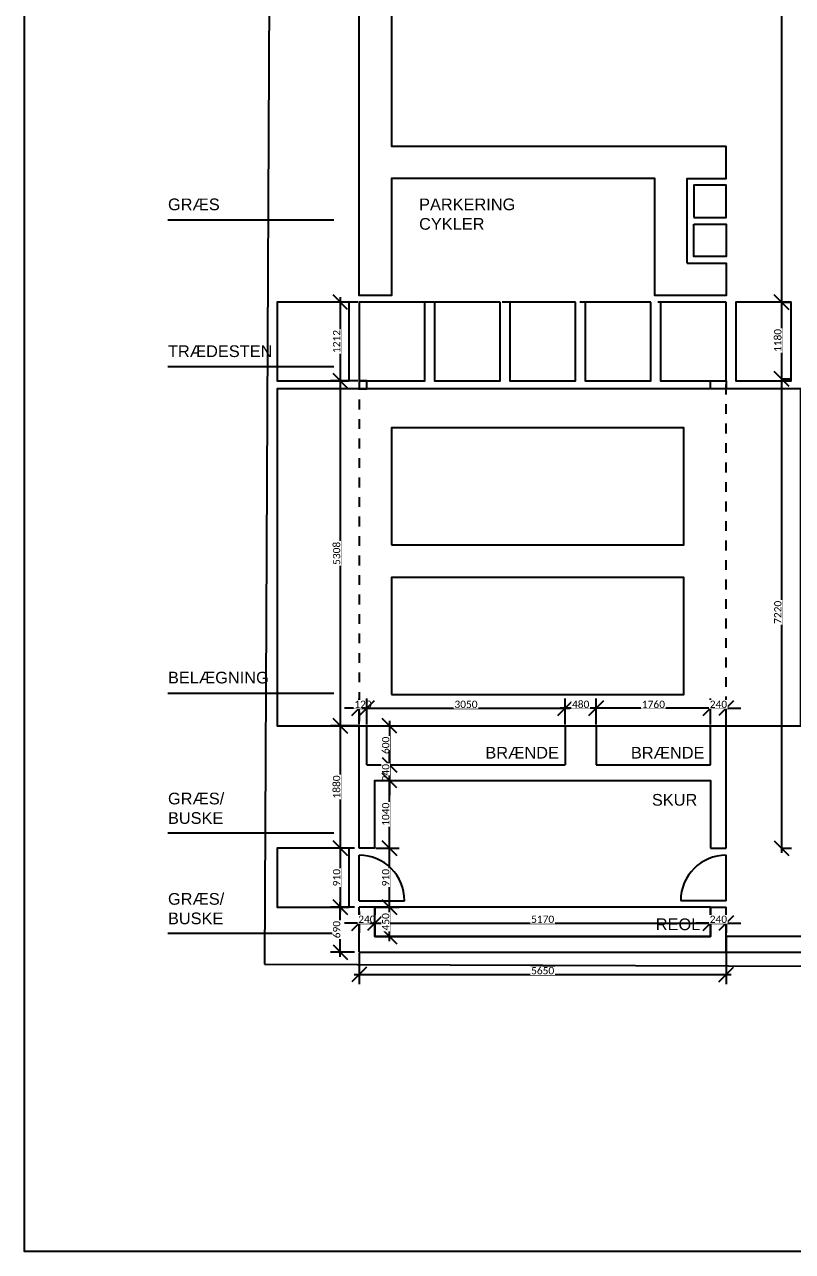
# Model space of a CAD drawing. Header units: millimetres. Extents: x -125028 to 402293, y -1165516 to -1085363.
# Drawn here: x 131830 to 143649, y -1145363 to -1126485 of the extents above; entities that cross this region are included whole.
import ezdxf

# ---------------------------------------------------------------- set-up
doc = ezdxf.new("R2010")
doc.units = ezdxf.units.MM
doc.header["$LTSCALE"] = 100
doc.linetypes.add('Dash 1_5', pattern=[3, 1.5, -1.5])
doc.layers.add('A99--M-', color=9, linetype='Continuous', lineweight=9)
for name, color, linetype in [('Belægning', 22, 'Continuous'), ('Døre', 1, 'Continuous'), ('Inventar', 8, 'Continuous'), ('Tekst rum', 161, 'Continuous'), ('Vægge meget let', 8, 'Continuous'), ('Vægge tung', 4, 'Continuous')]:
    doc.layers.add(name, color=color, linetype=linetype)
doc.layers.add('Haver', color=7, linetype='Continuous', true_color=0x007f00)
doc.styles.add('Calibri_1', font='calibri.ttf', dxfattribs={"height": 112.5})
doc.dimstyles.new('Diagonal_-_1_5_mm_Calibri', dxfattribs={"dimscale": 304.8, "dimtxt": 132.451698, "dimasz": 0.738189, "dimexe": 0.492126, "dimexo": 0.0625, "dimgap": 0, "dimtad": 1, "dimdec": 0, "dimzin": 0, "dimdsep": 46, "dimtxsty": 'Calibri_1', "dimblk1": 'OBLIQUE', "dimblk2": 'OBLIQUE', "dimsah": 1, "dimcen": 0.09, "dimdle": 0.246063, "dimazin": 0, "dimtfac": 1, "dimtdec": 4, "dimtix": 1, "dimtmove": 2, "dimatfit": 3, "dimfxl": 0.492126, "dimfxlon": 1, "dimtvp": 1, "dimtfill": 1, "dimtolj": 1, "dimtzin": 0, "dimarcsym": 2})

# ---------------------------------------------------------------- blocks, each defined once
blk = doc.blocks.new('_Oblique')
at = {"color": 0, "linetype": 'ByBlock', "lineweight": -2}
blk.add_line((-0.5, -0.5), (0.5, 0.5), dxfattribs=at)
blk = doc.blocks.new('*D2766')
at = {"layer": 'A99--M-', "color": 0, "lineweight": -2, "transparency": 16777216}
for p, q in [((143482, -1118890), (143482, -1130831)), ((143482, -1118965), (143632, -1118965)), ((143482, -1130756), (143632, -1130756))]:
    blk.add_line(p, q, dxfattribs=at)
at = {"layer": 'Defpoints', "color": 0, "transparency": 16777216}
for p in [(143482, -1118965), (143482, -1130756), (143482, -1130756)]:
    blk.add_point(p, dxfattribs=at)
at = {"layer": 'A99--M-', "color": 0, "lineweight": -2, "transparency": 16777216, "xscale": 224.9999999999999, "yscale": 224.9999999999999, "zscale": 224.9999999999999}
for p, rotation in [((143482, -1118965), 90), ((143482, -1130756), 270)]:
    blk.add_blockref('_Oblique', p, dxfattribs=dict(at, rotation=rotation))
at = {"layer": 'A99--M-', "color": 0, "transparency": 16777216, "insert": (143424, -1124860), "char_height": 112.5, "attachment_point": 5, "rotation": 90, "style": 'Calibri_1', "bg_fill": 3, "box_fill_scale": 1.1, "bg_fill_color": 256, "bg_fill_true_color": 13158600, "bg_fill_transparency": 0}
blk.add_mtext('\\A1;11791', dxfattribs=at)
blk = doc.blocks.new('*D2763')
at = {"layer": 'A99--M-', "color": 0, "lineweight": -2, "transparency": 16777216}
for p, q in [((143482, -1130681), (143482, -1132011)), ((143482, -1130756), (143632, -1130756)), ((143482, -1131936), (143632, -1131936))]:
    blk.add_line(p, q, dxfattribs=at)
at = {"layer": 'Defpoints', "color": 0, "transparency": 16777216}
for p in [(143482, -1130756), (143482, -1131936), (143482, -1131936)]:
    blk.add_point(p, dxfattribs=at)
at = {"layer": 'A99--M-', "color": 0, "lineweight": -2, "transparency": 16777216, "xscale": 224.9999999999999, "yscale": 224.9999999999999, "zscale": 224.9999999999999}
for p, rotation in [((143482, -1130756), 90), ((143482, -1131936), 270)]:
    blk.add_blockref('_Oblique', p, dxfattribs=dict(at, rotation=rotation))
at = {"layer": 'A99--M-', "color": 0, "transparency": 16777216, "insert": (143424, -1131346), "char_height": 112.5, "attachment_point": 5, "rotation": 90, "style": 'Calibri_1', "bg_fill": 3, "box_fill_scale": 1.1, "bg_fill_color": 256, "bg_fill_true_color": 13158600, "bg_fill_transparency": 0}
blk.add_mtext('\\A1;1180', dxfattribs=at)
blk = doc.blocks.new('*D2764')
at = {"layer": 'A99--M-', "color": 0, "lineweight": -2, "transparency": 16777216}
for p, q in [((143482, -1131861), (143482, -1139231)), ((143482, -1131936), (143632, -1131936)), ((143482, -1139156), (143632, -1139156))]:
    blk.add_line(p, q, dxfattribs=at)
at = {"layer": 'Defpoints', "color": 0, "transparency": 16777216}
for p in [(143482, -1131936), (143482, -1139156), (143482, -1139156)]:
    blk.add_point(p, dxfattribs=at)
at = {"layer": 'A99--M-', "color": 0, "lineweight": -2, "transparency": 16777216, "xscale": 224.9999999999999, "yscale": 224.9999999999999, "zscale": 224.9999999999999}
for p, rotation in [((143482, -1131936), 90), ((143482, -1139156), 270)]:
    blk.add_blockref('_Oblique', p, dxfattribs=dict(at, rotation=rotation))
at = {"layer": 'A99--M-', "color": 0, "transparency": 16777216, "insert": (143424, -1135529), "char_height": 112.5, "attachment_point": 5, "rotation": 90, "style": 'Calibri_1', "bg_fill": 3, "box_fill_scale": 1.1, "bg_fill_color": 256, "bg_fill_true_color": 13158600, "bg_fill_transparency": 0}
blk.add_mtext('\\A1;7220', dxfattribs=at)
blk = doc.blocks.new('*D2822')
at = {"layer": 'A99--M-', "color": 0, "lineweight": -2, "transparency": 16777216}
for p, q in [((136979, -1140775), (136979, -1141251)), ((142629, -1140775), (142629, -1141251)), ((136904, -1141101), (142704, -1141101))]:
    blk.add_line(p, q, dxfattribs=at)
at = {"layer": 'Defpoints', "color": 0, "transparency": 16777216}
for p in [(136979, -1140756), (142629, -1140756), (142629, -1141101)]:
    blk.add_point(p, dxfattribs=at)
at = {"layer": 'A99--M-', "color": 0, "lineweight": -2, "transparency": 16777216, "xscale": 224.9999999999999, "yscale": 224.9999999999999, "zscale": 224.9999999999999, "rotation": 180}
blk.add_blockref('_Oblique', (136979, -1141101), dxfattribs=at)
at = {"layer": 'A99--M-', "color": 0, "lineweight": -2, "transparency": 16777216, "xscale": 224.9999999999999, "yscale": 224.9999999999999, "zscale": 224.9999999999999}
blk.add_blockref('_Oblique', (142629, -1141101), dxfattribs=at)
at = {"layer": 'A99--M-', "color": 0, "transparency": 16777216, "insert": (139804, -1141043), "char_height": 112.5, "attachment_point": 5, "style": 'Calibri_1', "bg_fill": 3, "box_fill_scale": 1.1, "bg_fill_color": 256, "bg_fill_true_color": 13158600, "bg_fill_transparency": 0}
blk.add_mtext('\\A1;5650', dxfattribs=at)
blk = doc.blocks.new('*D2809')
at = {"layer": 'A99--M-', "color": 0, "lineweight": -2, "transparency": 16777216}
for p, q in [((136690, -1140831), (136690, -1139991)), ((136907, -1140066), (136540, -1140066)), ((136907, -1140756), (136540, -1140756))]:
    blk.add_line(p, q, dxfattribs=at)
at = {"layer": 'Defpoints', "color": 0, "transparency": 16777216}
for p in [(136690, -1140066), (136926, -1140066), (136926, -1140756)]:
    blk.add_point(p, dxfattribs=at)
at = {"layer": 'A99--M-', "color": 0, "lineweight": -2, "transparency": 16777216, "xscale": 224.9999999999999, "yscale": 224.9999999999999, "zscale": 224.9999999999999}
for p, rotation in [((136690, -1140066), 90), ((136690, -1140756), 270)]:
    blk.add_blockref('_Oblique', p, dxfattribs=dict(at, rotation=rotation))
at = {"layer": 'A99--M-', "color": 0, "transparency": 16777216, "insert": (136633, -1140411), "char_height": 112.5, "attachment_point": 5, "rotation": 90, "style": 'Calibri_1', "bg_fill": 3, "box_fill_scale": 1.1, "bg_fill_color": 256, "bg_fill_true_color": 13158600, "bg_fill_transparency": 0}
blk.add_mtext('\\A1;690', dxfattribs=at)
blk = doc.blocks.new('*D2810')
at = {"layer": 'A99--M-', "color": 0, "lineweight": -2, "transparency": 16777216}
for p, q in [((136690, -1139081), (136690, -1140141)), ((136907, -1139156), (136540, -1139156)), ((136907, -1140066), (136540, -1140066))]:
    blk.add_line(p, q, dxfattribs=at)
at = {"layer": 'Defpoints', "color": 0, "transparency": 16777216}
for p in [(136926, -1139156), (136690, -1140066), (136926, -1140066)]:
    blk.add_point(p, dxfattribs=at)
at = {"layer": 'A99--M-', "color": 0, "lineweight": -2, "transparency": 16777216, "xscale": 224.9999999999999, "yscale": 224.9999999999999, "zscale": 224.9999999999999}
for p, rotation in [((136690, -1139156), 90), ((136690, -1140066), 270)]:
    blk.add_blockref('_Oblique', p, dxfattribs=dict(at, rotation=rotation))
at = {"layer": 'A99--M-', "color": 0, "transparency": 16777216, "insert": (136633, -1139611), "char_height": 112.5, "attachment_point": 5, "rotation": 90, "style": 'Calibri_1', "bg_fill": 3, "box_fill_scale": 1.1, "bg_fill_color": 256, "bg_fill_true_color": 13158600, "bg_fill_transparency": 0}
blk.add_mtext('\\A1;910', dxfattribs=at)
blk = doc.blocks.new('*D2811')
at = {"layer": 'A99--M-', "color": 0, "lineweight": -2, "transparency": 16777216}
for p, q in [((136690, -1137201), (136690, -1139231)), ((136907, -1137276), (136540, -1137276)), ((136907, -1139156), (136540, -1139156))]:
    blk.add_line(p, q, dxfattribs=at)
at = {"layer": 'Defpoints', "color": 0, "transparency": 16777216}
for p in [(136926, -1137276), (136690, -1139156), (136926, -1139156)]:
    blk.add_point(p, dxfattribs=at)
at = {"layer": 'A99--M-', "color": 0, "lineweight": -2, "transparency": 16777216, "xscale": 224.9999999999999, "yscale": 224.9999999999999, "zscale": 224.9999999999999}
for p, rotation in [((136690, -1137276), 90), ((136690, -1139156), 270)]:
    blk.add_blockref('_Oblique', p, dxfattribs=dict(at, rotation=rotation))
at = {"layer": 'A99--M-', "color": 0, "transparency": 16777216, "insert": (136633, -1138216), "char_height": 112.5, "attachment_point": 5, "rotation": 90, "style": 'Calibri_1', "bg_fill": 3, "box_fill_scale": 1.1, "bg_fill_color": 256, "bg_fill_true_color": 13158600, "bg_fill_transparency": 0}
blk.add_mtext('\\A1;1880', dxfattribs=at)
blk = doc.blocks.new('*D2812')
at = {"layer": 'A99--M-', "color": 0, "lineweight": -2, "transparency": 16777216}
for p, q in [((136979, -1140133), (136979, -1140460)), ((137219, -1140133), (137219, -1140460)), ((136979, -1140310), (136754, -1140310)), ((136979, -1140310), (137219, -1140310)), ((137219, -1140310), (137444, -1140310))]:
    blk.add_line(p, q, dxfattribs=at)
at = {"layer": 'A99--M-', "color": 0, "lineweight": -2, "transparency": 16777216, "xscale": 224.9999999999999, "yscale": 224.9999999999999, "zscale": 224.9999999999999}
blk.add_blockref('_Oblique', (136979, -1140310), dxfattribs=at)
at = {"layer": 'A99--M-', "color": 0, "lineweight": -2, "transparency": 16777216, "xscale": 224.9999999999999, "yscale": 224.9999999999999, "zscale": 224.9999999999999, "rotation": 180}
blk.add_blockref('_Oblique', (137219, -1140310), dxfattribs=at)
at = {"layer": 'A99--M-', "color": 0, "transparency": 16777216, "insert": (137099, -1140252), "char_height": 112.5, "attachment_point": 5, "style": 'Calibri_1', "bg_fill": 3, "box_fill_scale": 1.1, "bg_fill_color": 256, "bg_fill_true_color": 13158600, "bg_fill_transparency": 0}
blk.add_mtext('\\A1;240', dxfattribs=at)
at = {"layer": 'Defpoints', "color": 0, "transparency": 16777216}
for p in [(136979, -1140114), (137219, -1140114), (137219, -1140310)]:
    blk.add_point(p, dxfattribs=at)
blk = doc.blocks.new('*D2813')
at = {"layer": 'A99--M-', "color": 0, "lineweight": -2, "transparency": 16777216}
for p, q in [((137219, -1140310), (137219, -1140160)), ((142389, -1140310), (142389, -1140160)), ((137144, -1140310), (142464, -1140310))]:
    blk.add_line(p, q, dxfattribs=at)
at = {"layer": 'Defpoints', "color": 0, "transparency": 16777216}
for p in [(137219, -1140310), (142389, -1140310), (142389, -1140310)]:
    blk.add_point(p, dxfattribs=at)
at = {"layer": 'A99--M-', "color": 0, "lineweight": -2, "transparency": 16777216, "xscale": 224.9999999999999, "yscale": 224.9999999999999, "zscale": 224.9999999999999, "rotation": 180}
blk.add_blockref('_Oblique', (137219, -1140310), dxfattribs=at)
at = {"layer": 'A99--M-', "color": 0, "lineweight": -2, "transparency": 16777216, "xscale": 224.9999999999999, "yscale": 224.9999999999999, "zscale": 224.9999999999999}
blk.add_blockref('_Oblique', (142389, -1140310), dxfattribs=at)
at = {"layer": 'A99--M-', "color": 0, "transparency": 16777216, "insert": (139804, -1140252), "char_height": 112.5, "attachment_point": 5, "style": 'Calibri_1', "bg_fill": 3, "box_fill_scale": 1.1, "bg_fill_color": 256, "bg_fill_true_color": 13158600, "bg_fill_transparency": 0}
blk.add_mtext('\\A1;5170', dxfattribs=at)
blk = doc.blocks.new('*D2823')
at = {"layer": 'A99--M-', "color": 0, "lineweight": -2, "transparency": 16777216}
for p, q in [((136979, -1137003), (136754, -1137003)), ((136979, -1137257), (136979, -1136853)), ((136979, -1137003), (137099, -1137003)), ((137099, -1137257), (137099, -1136853)), ((137099, -1137003), (137324, -1137003))]:
    blk.add_line(p, q, dxfattribs=at)
at = {"layer": 'Defpoints', "color": 0, "transparency": 16777216}
for p in [(136979, -1137276), (137099, -1137276)]:
    blk.add_point(p, dxfattribs=at)
at = {"layer": 'A99--M-', "color": 0, "lineweight": -2, "transparency": 16777216, "xscale": 224.9999999999999, "yscale": 224.9999999999999, "zscale": 224.9999999999999}
blk.add_blockref('_Oblique', (136979, -1137003), dxfattribs=at)
at = {"layer": 'A99--M-', "color": 0, "lineweight": -2, "transparency": 16777216, "xscale": 224.9999999999999, "yscale": 224.9999999999999, "zscale": 224.9999999999999, "rotation": 180}
blk.add_blockref('_Oblique', (137099, -1137003), dxfattribs=at)
at = {"layer": 'A99--M-', "color": 0, "transparency": 16777216, "insert": (137039, -1136945), "char_height": 112.5, "attachment_point": 5, "style": 'Calibri_1', "bg_fill": 3, "box_fill_scale": 1.1, "bg_fill_color": 256, "bg_fill_true_color": 13158600, "bg_fill_transparency": 0}
blk.add_mtext('\\A1;120', dxfattribs=at)
at = {"layer": 'Defpoints', "color": 0, "transparency": 16777216}
blk.add_point((137099, -1137003), dxfattribs=at)
blk = doc.blocks.new('*D2824')
at = {"layer": 'A99--M-', "color": 0, "lineweight": -2, "transparency": 16777216}
for p, q in [((137024, -1137003), (140224, -1137003)), ((137099, -1137257), (137099, -1136853)), ((140149, -1137257), (140149, -1136853))]:
    blk.add_line(p, q, dxfattribs=at)
at = {"layer": 'Defpoints', "color": 0, "transparency": 16777216}
for p in [(140149, -1137003), (137099, -1137276), (140149, -1137276)]:
    blk.add_point(p, dxfattribs=at)
at = {"layer": 'A99--M-', "color": 0, "lineweight": -2, "transparency": 16777216, "xscale": 224.9999999999999, "yscale": 224.9999999999999, "zscale": 224.9999999999999, "rotation": 180}
blk.add_blockref('_Oblique', (137099, -1137003), dxfattribs=at)
at = {"layer": 'A99--M-', "color": 0, "lineweight": -2, "transparency": 16777216, "xscale": 224.9999999999999, "yscale": 224.9999999999999, "zscale": 224.9999999999999}
blk.add_blockref('_Oblique', (140149, -1137003), dxfattribs=at)
at = {"layer": 'A99--M-', "color": 0, "transparency": 16777216, "insert": (138624, -1136945), "char_height": 112.5, "attachment_point": 5, "style": 'Calibri_1', "bg_fill": 3, "box_fill_scale": 1.1, "bg_fill_color": 256, "bg_fill_true_color": 13158600, "bg_fill_transparency": 0}
blk.add_mtext('\\A1;3050', dxfattribs=at)
blk = doc.blocks.new('*D2825')
at = {"layer": 'A99--M-', "color": 0, "lineweight": -2, "transparency": 16777216}
for p, q in [((140704, -1137003), (140074, -1137003)), ((140149, -1137257), (140149, -1136853)), ((140629, -1137257), (140629, -1136853))]:
    blk.add_line(p, q, dxfattribs=at)
at = {"layer": 'Defpoints', "color": 0, "transparency": 16777216}
for p in [(140149, -1137003), (140149, -1137276), (140629, -1137276)]:
    blk.add_point(p, dxfattribs=at)
at = {"layer": 'A99--M-', "color": 0, "lineweight": -2, "transparency": 16777216, "xscale": 224.9999999999999, "yscale": 224.9999999999999, "zscale": 224.9999999999999, "rotation": 180}
blk.add_blockref('_Oblique', (140149, -1137003), dxfattribs=at)
at = {"layer": 'A99--M-', "color": 0, "lineweight": -2, "transparency": 16777216, "xscale": 224.9999999999999, "yscale": 224.9999999999999, "zscale": 224.9999999999999}
blk.add_blockref('_Oblique', (140629, -1137003), dxfattribs=at)
at = {"layer": 'A99--M-', "color": 0, "transparency": 16777216, "insert": (140389, -1136945), "char_height": 112.5, "attachment_point": 5, "style": 'Calibri_1', "bg_fill": 3, "box_fill_scale": 1.1, "bg_fill_color": 256, "bg_fill_true_color": 13158600, "bg_fill_transparency": 0}
blk.add_mtext('\\A1;480', dxfattribs=at)
blk = doc.blocks.new('*D2826')
at = {"layer": 'A99--M-', "color": 0, "lineweight": -2, "transparency": 16777216}
for p, q in [((142464, -1137003), (140554, -1137003)), ((140629, -1137257), (140629, -1136853)), ((142389, -1137257), (142389, -1136853))]:
    blk.add_line(p, q, dxfattribs=at)
at = {"layer": 'Defpoints', "color": 0, "transparency": 16777216}
for p in [(140629, -1137003), (140629, -1137276), (142389, -1137276)]:
    blk.add_point(p, dxfattribs=at)
at = {"layer": 'A99--M-', "color": 0, "lineweight": -2, "transparency": 16777216, "xscale": 224.9999999999999, "yscale": 224.9999999999999, "zscale": 224.9999999999999, "rotation": 180}
blk.add_blockref('_Oblique', (140629, -1137003), dxfattribs=at)
at = {"layer": 'A99--M-', "color": 0, "lineweight": -2, "transparency": 16777216, "xscale": 224.9999999999999, "yscale": 224.9999999999999, "zscale": 224.9999999999999}
blk.add_blockref('_Oblique', (142389, -1137003), dxfattribs=at)
at = {"layer": 'A99--M-', "color": 0, "transparency": 16777216, "insert": (141509, -1136945), "char_height": 112.5, "attachment_point": 5, "style": 'Calibri_1', "bg_fill": 3, "box_fill_scale": 1.1, "bg_fill_color": 256, "bg_fill_true_color": 13158600, "bg_fill_transparency": 0}
blk.add_mtext('\\A1;1760', dxfattribs=at)
blk = doc.blocks.new('*D2827')
at = {"layer": 'A99--M-', "color": 0, "lineweight": -2, "transparency": 16777216}
for p, q in [((142389, -1137003), (142164, -1137003)), ((142389, -1137257), (142389, -1136853)), ((142629, -1137003), (142389, -1137003)), ((142629, -1137257), (142629, -1136853)), ((142629, -1137003), (142854, -1137003))]:
    blk.add_line(p, q, dxfattribs=at)
at = {"layer": 'Defpoints', "color": 0, "transparency": 16777216}
for p in [(142389, -1137276), (142629, -1137276)]:
    blk.add_point(p, dxfattribs=at)
at = {"layer": 'A99--M-', "color": 0, "lineweight": -2, "transparency": 16777216, "xscale": 224.9999999999999, "yscale": 224.9999999999999, "zscale": 224.9999999999999}
blk.add_blockref('_Oblique', (142389, -1137003), dxfattribs=at)
at = {"layer": 'A99--M-', "color": 0, "lineweight": -2, "transparency": 16777216, "xscale": 224.9999999999999, "yscale": 224.9999999999999, "zscale": 224.9999999999999, "rotation": 180}
blk.add_blockref('_Oblique', (142629, -1137003), dxfattribs=at)
at = {"layer": 'A99--M-', "color": 0, "transparency": 16777216, "insert": (142509, -1136945), "char_height": 112.5, "attachment_point": 5, "style": 'Calibri_1', "bg_fill": 3, "box_fill_scale": 1.1, "bg_fill_color": 256, "bg_fill_true_color": 13158600, "bg_fill_transparency": 0}
blk.add_mtext('\\A1;240', dxfattribs=at)
at = {"layer": 'Defpoints', "color": 0, "transparency": 16777216}
blk.add_point((142389, -1137003), dxfattribs=at)
blk = doc.blocks.new('*D2814')
at = {"layer": 'A99--M-', "color": 0, "lineweight": -2, "transparency": 16777216}
for p, q in [((137445, -1137201), (137445, -1137951)), ((137176, -1137276), (137595, -1137276)), ((137176, -1137876), (137595, -1137876))]:
    blk.add_line(p, q, dxfattribs=at)
at = {"layer": 'Defpoints', "color": 0, "transparency": 16777216}
for p in [(137157, -1137276), (137157, -1137876), (137445, -1137876)]:
    blk.add_point(p, dxfattribs=at)
at = {"layer": 'A99--M-', "color": 0, "lineweight": -2, "transparency": 16777216, "xscale": 224.9999999999999, "yscale": 224.9999999999999, "zscale": 224.9999999999999}
for p, rotation in [((137445, -1137276), 90), ((137445, -1137876), 270)]:
    blk.add_blockref('_Oblique', p, dxfattribs=dict(at, rotation=rotation))
at = {"layer": 'A99--M-', "color": 0, "transparency": 16777216, "insert": (137388, -1137576), "char_height": 112.5, "attachment_point": 5, "rotation": 90, "style": 'Calibri_1', "bg_fill": 3, "box_fill_scale": 1.1, "bg_fill_color": 256, "bg_fill_true_color": 13158600, "bg_fill_transparency": 0}
blk.add_mtext('\\A1;600', dxfattribs=at)
blk = doc.blocks.new('*D2828')
at = {"layer": 'A99--M-', "color": 0, "lineweight": -2, "transparency": 16777216}
for p, q in [((142389, -1140310), (142164, -1140310)), ((142389, -1140310), (142389, -1140460)), ((142389, -1140310), (142629, -1140310)), ((142629, -1140310), (142629, -1140460)), ((142629, -1140310), (142854, -1140310))]:
    blk.add_line(p, q, dxfattribs=at)
at = {"layer": 'A99--M-', "color": 0, "lineweight": -2, "transparency": 16777216, "xscale": 224.9999999999999, "yscale": 224.9999999999999, "zscale": 224.9999999999999}
blk.add_blockref('_Oblique', (142389, -1140310), dxfattribs=at)
at = {"layer": 'A99--M-', "color": 0, "lineweight": -2, "transparency": 16777216, "xscale": 224.9999999999999, "yscale": 224.9999999999999, "zscale": 224.9999999999999, "rotation": 180}
blk.add_blockref('_Oblique', (142629, -1140310), dxfattribs=at)
at = {"layer": 'A99--M-', "color": 0, "transparency": 16777216, "insert": (142509, -1140252), "char_height": 112.5, "attachment_point": 5, "style": 'Calibri_1', "bg_fill": 3, "box_fill_scale": 1.1, "bg_fill_color": 256, "bg_fill_true_color": 13158600, "bg_fill_transparency": 0}
blk.add_mtext('\\A1;240', dxfattribs=at)
at = {"layer": 'Defpoints', "color": 0, "transparency": 16777216}
for p in [(142389, -1140310), (142629, -1140292), (142629, -1140310)]:
    blk.add_point(p, dxfattribs=at)
blk = doc.blocks.new('*D2815')
at = {"layer": 'A99--M-', "color": 0, "lineweight": -2, "transparency": 16777216}
for p, q in [((137445, -1137876), (137445, -1137651)), ((137445, -1137876), (137595, -1137876)), ((137445, -1137876), (137445, -1138116)), ((137445, -1138116), (137595, -1138116)), ((137445, -1138116), (137445, -1138341))]:
    blk.add_line(p, q, dxfattribs=at)
at = {"layer": 'A99--M-', "color": 0, "lineweight": -2, "transparency": 16777216, "xscale": 224.9999999999999, "yscale": 224.9999999999999, "zscale": 224.9999999999999}
for p, rotation in [((137445, -1137876), 270), ((137445, -1138116), 90)]:
    blk.add_blockref('_Oblique', p, dxfattribs=dict(at, rotation=rotation))
at = {"layer": 'A99--M-', "color": 0, "transparency": 16777216, "insert": (137388, -1137996), "char_height": 112.5, "attachment_point": 5, "rotation": 90, "style": 'Calibri_1', "bg_fill": 3, "box_fill_scale": 1.1, "bg_fill_color": 256, "bg_fill_true_color": 13158600, "bg_fill_transparency": 0}
blk.add_mtext('\\A1;240', dxfattribs=at)
at = {"layer": 'Defpoints', "color": 0, "transparency": 16777216}
for p in [(137445, -1137876), (137445, -1138116), (137445, -1138116)]:
    blk.add_point(p, dxfattribs=at)
blk = doc.blocks.new('*D2829')
at = {"layer": 'A99--M-', "color": 0, "lineweight": -2, "transparency": 16777216}
for p, q in [((137238, -1138116), (137595, -1138116)), ((137445, -1139231), (137445, -1138041)), ((137238, -1139156), (137595, -1139156))]:
    blk.add_line(p, q, dxfattribs=at)
at = {"layer": 'Defpoints', "color": 0, "transparency": 16777216}
for p in [(137219, -1138116), (137445, -1138116), (137219, -1139156)]:
    blk.add_point(p, dxfattribs=at)
at = {"layer": 'A99--M-', "color": 0, "lineweight": -2, "transparency": 16777216, "xscale": 224.9999999999999, "yscale": 224.9999999999999, "zscale": 224.9999999999999}
for p, rotation in [((137445, -1138116), 90), ((137445, -1139156), 270)]:
    blk.add_blockref('_Oblique', p, dxfattribs=dict(at, rotation=rotation))
at = {"layer": 'A99--M-', "color": 0, "transparency": 16777216, "insert": (137388, -1138636), "char_height": 112.5, "attachment_point": 5, "rotation": 90, "style": 'Calibri_1', "bg_fill": 3, "box_fill_scale": 1.1, "bg_fill_color": 256, "bg_fill_true_color": 13158600, "bg_fill_transparency": 0}
blk.add_mtext('\\A1;1040', dxfattribs=at)
blk = doc.blocks.new('*D2830')
at = {"layer": 'A99--M-', "color": 0, "lineweight": -2, "transparency": 16777216}
for p, q in [((137445, -1140141), (137445, -1139081)), ((137238, -1139156), (137595, -1139156)), ((137238, -1140066), (137595, -1140066))]:
    blk.add_line(p, q, dxfattribs=at)
at = {"layer": 'Defpoints', "color": 0, "transparency": 16777216}
for p in [(137219, -1139156), (137445, -1139156), (137219, -1140066)]:
    blk.add_point(p, dxfattribs=at)
at = {"layer": 'A99--M-', "color": 0, "lineweight": -2, "transparency": 16777216, "xscale": 224.9999999999999, "yscale": 224.9999999999999, "zscale": 224.9999999999999}
for p, rotation in [((137445, -1139156), 90), ((137445, -1140066), 270)]:
    blk.add_blockref('_Oblique', p, dxfattribs=dict(at, rotation=rotation))
at = {"layer": 'A99--M-', "color": 0, "transparency": 16777216, "insert": (137388, -1139611), "char_height": 112.5, "attachment_point": 5, "rotation": 90, "style": 'Calibri_1', "bg_fill": 3, "box_fill_scale": 1.1, "bg_fill_color": 256, "bg_fill_true_color": 13158600, "bg_fill_transparency": 0}
blk.add_mtext('\\A1;910', dxfattribs=at)
blk = doc.blocks.new('*D2831')
at = {"layer": 'A99--M-', "color": 0, "lineweight": -2, "transparency": 16777216}
for p, q in [((137445, -1140591), (137445, -1139991)), ((137238, -1140066), (137595, -1140066)), ((137238, -1140516), (137595, -1140516))]:
    blk.add_line(p, q, dxfattribs=at)
at = {"layer": 'Defpoints', "color": 0, "transparency": 16777216}
for p in [(137219, -1140066), (137219, -1140516)]:
    blk.add_point(p, dxfattribs=at)
at = {"layer": 'A99--M-', "color": 0, "lineweight": -2, "transparency": 16777216, "xscale": 224.9999999999999, "yscale": 224.9999999999999, "zscale": 224.9999999999999}
for p, rotation in [((137445, -1140066), 90), ((137445, -1140516), 270)]:
    blk.add_blockref('_Oblique', p, dxfattribs=dict(at, rotation=rotation))
at = {"layer": 'A99--M-', "color": 0, "transparency": 16777216, "insert": (137388, -1140291), "char_height": 112.5, "attachment_point": 5, "rotation": 90, "style": 'Calibri_1', "bg_fill": 3, "box_fill_scale": 1.1, "bg_fill_color": 256, "bg_fill_true_color": 13158600, "bg_fill_transparency": 0}
blk.add_mtext('\\A1;450', dxfattribs=at)
at = {"layer": 'Defpoints', "color": 0, "transparency": 16777216}
blk.add_point((137445, -1140066), dxfattribs=at)
blk = doc.blocks.new('*D2832')
at = {"layer": 'A99--M-', "color": 0, "lineweight": -2, "transparency": 16777216}
for p, q in [((136690, -1131893), (136690, -1137351)), ((136960, -1131968), (136540, -1131968)), ((136960, -1137276), (136540, -1137276))]:
    blk.add_line(p, q, dxfattribs=at)
at = {"layer": 'Defpoints', "color": 0, "transparency": 16777216}
for p in [(136979, -1131968), (136690, -1137276), (136979, -1137276)]:
    blk.add_point(p, dxfattribs=at)
at = {"layer": 'A99--M-', "color": 0, "lineweight": -2, "transparency": 16777216, "xscale": 224.9999999999999, "yscale": 224.9999999999999, "zscale": 224.9999999999999}
for p, rotation in [((136690, -1131968), 90), ((136690, -1137276), 270)]:
    blk.add_blockref('_Oblique', p, dxfattribs=dict(at, rotation=rotation))
at = {"layer": 'A99--M-', "color": 0, "transparency": 16777216, "insert": (136633, -1134622), "char_height": 112.5, "attachment_point": 5, "rotation": 90, "style": 'Calibri_1', "bg_fill": 3, "box_fill_scale": 1.1, "bg_fill_color": 256, "bg_fill_true_color": 13158600, "bg_fill_transparency": 0}
blk.add_mtext('\\A1;5308', dxfattribs=at)
blk = doc.blocks.new('*D2833')
at = {"layer": 'A99--M-', "color": 0, "lineweight": -2, "transparency": 16777216}
for p, q in [((136960, -1130756), (136540, -1130756)), ((136690, -1130681), (136690, -1132043)), ((136960, -1131968), (136540, -1131968))]:
    blk.add_line(p, q, dxfattribs=at)
at = {"layer": 'Defpoints', "color": 0, "transparency": 16777216}
for p in [(136979, -1130756), (136690, -1131968), (136979, -1131968)]:
    blk.add_point(p, dxfattribs=at)
at = {"layer": 'A99--M-', "color": 0, "lineweight": -2, "transparency": 16777216, "xscale": 224.9999999999999, "yscale": 224.9999999999999, "zscale": 224.9999999999999}
for p, rotation in [((136690, -1130756), 90), ((136690, -1131968), 270)]:
    blk.add_blockref('_Oblique', p, dxfattribs=dict(at, rotation=rotation))
at = {"layer": 'A99--M-', "color": 0, "transparency": 16777216, "insert": (136633, -1131362), "char_height": 112.5, "attachment_point": 5, "rotation": 90, "style": 'Calibri_1', "bg_fill": 3, "box_fill_scale": 1.1, "bg_fill_color": 256, "bg_fill_true_color": 13158600, "bg_fill_transparency": 0}
blk.add_mtext('\\A1;1212', dxfattribs=at)

msp = doc.modelspace()

# ---------------------------------------------------------------- linework, layer by layer
msp.add_lwpolyline([(131829.6, -1115363), (173829.6, -1115363), (173829.6, -1145363), (131829.6, -1145363), (131829.6, -1115363)])
at = {"layer": 'Belægning'}
for points in [[(136828.6, -1130756), (135718.6, -1130756), (135718.6, -1131968), (136828.6, -1131968)], [(137988.6, -1130756), (136978.6, -1130756), (136978.6, -1131968), (137988.6, -1131968)], [(139148.6, -1130756), (138138.6, -1130756), (138138.6, -1131968), (139148.6, -1131968)], [(140308.6, -1130756), (139298.6, -1130756), (139298.6, -1131968), (140308.6, -1131968)], [(141468.6, -1130756), (140458.6, -1130756), (140458.6, -1131968), (141468.6, -1131968)], [(142628.6, -1130756), (141618.6, -1130756), (141618.6, -1131968), (142628.6, -1131968)], [(143628.6, -1130756), (142778.6, -1130756), (142778.6, -1131968), (143628.6, -1131968)], [(143778.6, -1132088), (135718.6, -1132088), (135718.6, -1137276), (143778.6, -1137276)], [(136828.6, -1139156), (135718.6, -1139156), (135718.6, -1140066), (136828.6, -1140066)]]:
    msp.add_lwpolyline(points, close=True, dxfattribs=at)
at = {"layer": 'Døre'}
for p, q in [((136978.6, -1139966), (136978.6, -1139266)), ((142628.6, -1139966), (142628.6, -1139266)), ((136978.6, -1139966), (137678.6, -1139966)), ((142628.6, -1139966), (141928.6, -1139966))]:
    msp.add_line(p, q, dxfattribs=at)
for centre, start, end in [((136978.6, -1139966), 0, 90), ((142628.6, -1139966), 90, 180)]:
    msp.add_arc(centre, 700, start, end, dxfattribs=at)
at = {"layer": 'Haver'}
for points in [[(142028.6, -1130156), (142628.6, -1130156), (142628.6, -1130656), (141528.6, -1130656), (141528.6, -1128856), (137478.6, -1128856), (137478.6, -1130656), (136978.6, -1130656), (136978.6, -1119065), (137478.6, -1119065), (137478.6, -1128356), (142628.6, -1128356)], [(142028.6, -1130156), (142028.6, -1128856), (142628.6, -1128856), (142628.6, -1128356), (142628.6, -1128356), (142628.6, -1128356)]]:
    msp.add_lwpolyline(points, dxfattribs=at)
at = {"layer": 'Inventar'}
for p, q in [((137098.6, -1137276), (140148.6, -1137276)), ((140628.6, -1137276), (142388.6, -1137276))]:
    msp.add_line(p, q, dxfattribs=at)
for points in [[(142128.6, -1129456), (142628.6, -1129456), (142628.6, -1128956), (142128.6, -1128956)], [(142128.6, -1129556), (142628.6, -1129556), (142628.6, -1130056), (142128.6, -1130056)], [(137478.6, -1134491), (141978.6, -1134491), (141978.6, -1132691), (137478.6, -1132691)], [(137478.6, -1136791), (141978.6, -1136791), (141978.6, -1134991), (137478.6, -1134991)], [(137218.6, -1140516), (142388.6, -1140516), (142388.6, -1140066), (137218.6, -1140066)]]:
    msp.add_lwpolyline(points, close=True, dxfattribs=at)
at = {"layer": 'Tekst rum'}
for p, q in [((134035.1, -1129490), (136591.1, -1129490)), ((134035.1, -1131749), (136591.1, -1131749)), ((134035.1, -1136771), (136591.1, -1136771)), ((134035.1, -1138922), (136591.1, -1138922)), ((134035.1, -1140466), (136591.1, -1140466))]:
    msp.add_line(p, q, dxfattribs=at)
at = {"layer": 'Vægge meget let'}
msp.add_line((135648.4, -1115842.9, -21738), (135522.4, -1140941.7, -21738), dxfattribs=at)
at = {"layer": 'Vægge meget let', "linetype": 'Dash 1_5'}
msp.add_lwpolyline([(136978.6, -1137276), (142628.6, -1137276), (142628.6, -1130756), (136978.6, -1130756)], close=True, dxfattribs=at)
at = {"layer": 'Vægge tung'}
for p, q in [((136978.6, -1139156), (136978.6, -1137276)), ((136978.6, -1137276), (137098.6, -1137276)), ((137098.6, -1137876), (137098.6, -1137276)), ((140148.6, -1137276), (140148.6, -1137876)), ((140148.6, -1137276), (140628.6, -1137276)), ((140628.6, -1137276), (140628.6, -1137876)), ((142388.6, -1137876), (142388.6, -1137276)), ((142388.6, -1137276), (142628.6, -1137276)), ((142628.6, -1139156), (142628.6, -1137276)), ((137098.6, -1137876), (140148.6, -1137876)), ((140628.6, -1137876), (142388.6, -1137876)), ((137218.6, -1139156), (136978.6, -1139156)), ((142388.6, -1139156), (142628.6, -1139156)), ((136978.6, -1140756), (136978.6, -1140066)), ((137218.6, -1140066), (136978.6, -1140066)), ((142388.6, -1140066), (142628.6, -1140066)), ((142628.6, -1140756), (142628.6, -1140066)), ((136978.6, -1140756), (142628.6, -1140756))]:
    msp.add_line(p, q, dxfattribs=at)
for points in [[(136978.6, -1132088), (137098.6, -1132088), (137098.6, -1131968), (136978.6, -1131968)], [(142388.6, -1131968), (142628.6, -1131968), (142628.6, -1132088), (142388.6, -1132088)]]:
    msp.add_lwpolyline(points, close=True, dxfattribs=at)
for points in [[(137218.6, -1139156), (137218.6, -1138116), (142388.6, -1138116), (142388.6, -1139156)], [(142388.6, -1140066), (142388.6, -1140516), (137218.6, -1140516), (137218.6, -1140066)]]:
    msp.add_lwpolyline(points, dxfattribs=at)

# ---------------------------------------------------------------- texts
at = {"layer": 'Tekst rum', "char_height": 180, "attachment_point": 1}
for s, width, insert in [('{\\fArial|b0|i0|c0|p34;GRÆS}', 1326.673, (134037.5, -1129162)), ('{\\fArial|b0|i0|c0|p34;PARKERING CYKLER}', 1326.673, (137902.5, -1129162)), ('{\\fArial|b0|i0|c0|p34;TRÆDESTEN}', 1326.673, (134037.5, -1131421)), ('{\\fArial|b0|i0|c0|p34;BELÆGNING}', 1326.673, (134037.5, -1136443)), ('{\\fArial|b0|i0|c0|p34;BRÆNDE}', 1012.101, (138922.5, -1137599)), ('{\\fArial|b0|i0|c0|p34;BRÆNDE}', 1012.101, (141162.5, -1137599)), ('{\\fArial|b0|i0|c0|p34;GRÆS/ BUSKE}', 1326.673, (134037.5, -1138304)), ('{\\fArial|b0|i0|c0|p34;SKUR}', 1012.101, (141485.5, -1138324)), ('{\\fArial|b0|i0|c0|p34;GRÆS/ BUSKE}', 1326.673, (134037.5, -1139848)), ('{\\fArial|b0|i0|c0|p34;REOL}', 1012.101, (141545.5, -1140239))]:
    msp.add_mtext_dynamic_manual_height_columns(s, width=width, gutter_width=1, heights=[1445], dxfattribs=dict(at, insert=insert))

# ---------------------------------------------------------------- next in the draw order: dimensions: what is measured, and where the dimension line sits
at = {"layer": 'A99--M-'}
dim = msp.add_linear_dim(base=(143481.6, -1130756), p1=(143481.6, -1118965), p2=(143481.6, -1130756), angle=90, dimstyle='Diagonal_-_1_5_mm_Calibri', override={"dimpost": '<>', "dimfxl": 1459.172368}, dxfattribs=at)
dim.commit()
dim.dimension.update_dxf_attribs({"geometry": '*D2766', "text_midpoint": (143424, -1124860.5)})

# ---------------------------------------------------------------- next in the draw order: dimensions: what is measured, and where the dimension line sits
dim = msp.add_linear_dim(base=(143481.6, -1131935.8), p1=(143481.6, -1130756), p2=(143481.6, -1131935.8), angle=90, dimstyle='Diagonal_-_1_5_mm_Calibri', override={"dimpost": '<>', "dimfxl": 1459.172368}, dxfattribs=at)
dim.commit()
dim.dimension.update_dxf_attribs({"geometry": '*D2763', "text_midpoint": (143424, -1131345.9)})

# ---------------------------------------------------------------- next in the draw order: dimensions: what is measured, and where the dimension line sits
dim = msp.add_linear_dim(base=(143481.6, -1139155.8), p1=(143481.6, -1131935.8), p2=(143481.6, -1139155.8), angle=90, dimstyle='Diagonal_-_1_5_mm_Calibri', override={"dimpost": '<>', "dimfxl": 1459.172368}, dxfattribs=at)
dim.commit()
dim.dimension.update_dxf_attribs({"geometry": '*D2764', "text_midpoint": (143424, -1135528.9), "dimtype": 160})

# ---------------------------------------------------------------- next in the draw order: linework, layer by layer
at = {"layer": 'Vægge meget let'}
msp.add_lwpolyline([(156863.6, -1137385.9), (156863.6, -1137385.9), (155423.6, -1137385.9), (155423.6, -1140516), (142628.6, -1140516), (142628.6, -1140756), (156863.6, -1140756), (156863.6, -1137625.9)], dxfattribs=at)

# ---------------------------------------------------------------- next in the draw order: dimensions: what is measured, and where the dimension line sits
at = {"layer": 'A99--M-'}
dim = msp.add_linear_dim(base=(142628.6, -1141101), p1=(136978.6, -1140756), p2=(142628.6, -1140756), dimstyle='Diagonal_-_1_5_mm_Calibri', override={"dimpost": '<>', "dimfxl": 1459.172368}, dxfattribs=at)
dim.commit()
dim.dimension.update_dxf_attribs({"geometry": '*D2822', "text_midpoint": (139803.6, -1141043.4)})

# ---------------------------------------------------------------- next in the draw order: dimensions: what is measured, and where the dimension line sits
dim = msp.add_linear_dim(base=(136690.1, -1140066), p1=(136925.6, -1140756), p2=(136925.6, -1140066), angle=90, dimstyle='Diagonal_-_1_5_mm_Calibri', override={"dimpost": '<>', "dimfxl": 1459.172368}, dxfattribs=at)
dim.commit()
dim.dimension.update_dxf_attribs({"geometry": '*D2809', "text_midpoint": (136632.5, -1140411)})

# ---------------------------------------------------------------- next in the draw order: linework, layer by layer
at = {"layer": 'Vægge meget let'}
msp.add_line((135522.4, -1140941.7, -21738), (172700.8, -1141072.2, -21738), dxfattribs=at)

# ---------------------------------------------------------------- next in the draw order: dimensions: what is measured, and where the dimension line sits
at = {"layer": 'A99--M-'}
dim = msp.add_linear_dim(base=(136690.1, -1140066), p1=(136925.6, -1139156), p2=(136925.6, -1140066), angle=90, dimstyle='Diagonal_-_1_5_mm_Calibri', override={"dimpost": '<>', "dimfxl": 1459.172368}, dxfattribs=at)
dim.commit()
dim.dimension.update_dxf_attribs({"geometry": '*D2810', "text_midpoint": (136632.5, -1139611)})

# ---------------------------------------------------------------- next in the draw order: dimensions: what is measured, and where the dimension line sits
dim = msp.add_linear_dim(base=(136690.1, -1139156), p1=(136925.6, -1137276), p2=(136925.6, -1139156), angle=90, dimstyle='Diagonal_-_1_5_mm_Calibri', override={"dimpost": '<>', "dimfxl": 1459.172368}, dxfattribs=at)
dim.commit()
dim.dimension.update_dxf_attribs({"geometry": '*D2811', "text_midpoint": (136632.5, -1138216)})
dim = msp.add_linear_dim(base=(137218.6, -1140310), p1=(136978.6, -1140114), p2=(137218.6, -1140114), dimstyle='Diagonal_-_1_5_mm_Calibri', override={"dimpost": '<>', "dimfxl": 1459.172368}, dxfattribs=at)
dim.commit()
dim.dimension.update_dxf_attribs({"geometry": '*D2812', "text_midpoint": (137098.6, -1140252.4)})

# ---------------------------------------------------------------- next in the draw order: dimensions: what is measured, and where the dimension line sits
for base, p1, p2, picture, middle in [((137098.6, -1137003), (136978.6, -1137276), (137098.6, -1137276), '*D2823', (137038.6, -1136945.4)), ((142388.6, -1140310), (137218.6, -1140310), (142388.6, -1140310), '*D2813', (139803.6, -1140252.4))]:
    dim = msp.add_linear_dim(base=base, p1=p1, p2=p2, dimstyle='Diagonal_-_1_5_mm_Calibri', override={"dimpost": '<>', "dimfxl": 1459.172368}, dxfattribs=at)
    dim.commit()
    dim.dimension.update_dxf_attribs({"geometry": picture, "text_midpoint": middle})

# ---------------------------------------------------------------- next in the draw order: dimensions: what is measured, and where the dimension line sits
for base, p1, p2, picture, middle in [((140148.6, -1137003), (137098.6, -1137276), (140148.6, -1137276), '*D2824', (138623.6, -1136945.4)), ((142628.6, -1140310), (142388.6, -1140310), (142628.6, -1140291.8), '*D2828', (142508.6, -1140252.4))]:
    dim = msp.add_linear_dim(base=base, p1=p1, p2=p2, dimstyle='Diagonal_-_1_5_mm_Calibri', override={"dimpost": '<>', "dimfxl": 1459.172368}, dxfattribs=at)
    dim.commit()
    dim.dimension.update_dxf_attribs({"geometry": picture, "text_midpoint": middle})

# ---------------------------------------------------------------- next in the draw order: dimensions: what is measured, and where the dimension line sits
for base, p1, p2, picture, middle in [((136690.1, -1137276), (136978.6, -1131968), (136978.6, -1137276), '*D2832', (136632.5, -1134622)), ((137445.1, -1137876), (137156.6, -1137276), (137156.6, -1137876), '*D2814', (137387.5, -1137576))]:
    dim = msp.add_linear_dim(base=base, p1=p1, p2=p2, angle=90, dimstyle='Diagonal_-_1_5_mm_Calibri', override={"dimpost": '<>', "dimfxl": 1459.172368}, dxfattribs=at)
    dim.commit()
    dim.dimension.update_dxf_attribs({"geometry": picture, "text_midpoint": middle})
dim = msp.add_linear_dim(base=(140148.6, -1137003), p1=(140628.6, -1137276), p2=(140148.6, -1137276), dimstyle='Diagonal_-_1_5_mm_Calibri', override={"dimpost": '<>', "dimfxl": 1459.172368}, dxfattribs=at)
dim.commit()
dim.dimension.update_dxf_attribs({"geometry": '*D2825', "text_midpoint": (140388.6, -1136945.4)})

# ---------------------------------------------------------------- next in the draw order: dimensions: what is measured, and where the dimension line sits
for base, p1, p2, picture, middle in [((136690.1, -1131968), (136978.6, -1130756), (136978.6, -1131968), '*D2833', (136633.3, -1131362)), ((137445.1, -1138116), (137445.1, -1137876), (137445.1, -1138116), '*D2815', (137387.5, -1137996))]:
    dim = msp.add_linear_dim(base=base, p1=p1, p2=p2, angle=90, dimstyle='Diagonal_-_1_5_mm_Calibri', override={"dimpost": '<>', "dimfxl": 1459.172368}, dxfattribs=at)
    dim.commit()
    dim.dimension.update_dxf_attribs({"geometry": picture, "text_midpoint": middle})
dim = msp.add_linear_dim(base=(140628.6, -1137003), p1=(142388.6, -1137276), p2=(140628.6, -1137276), dimstyle='Diagonal_-_1_5_mm_Calibri', override={"dimpost": '<>', "dimfxl": 1459.172368}, dxfattribs=at)
dim.commit()
dim.dimension.update_dxf_attribs({"geometry": '*D2826', "text_midpoint": (141508.6, -1136945.4)})

# ---------------------------------------------------------------- next in the draw order: dimensions: what is measured, and where the dimension line sits
dim = msp.add_linear_dim(base=(142388.6, -1137003), p1=(142628.6, -1137276), p2=(142388.6, -1137276), dimstyle='Diagonal_-_1_5_mm_Calibri', override={"dimpost": '<>', "dimfxl": 1459.172368}, dxfattribs=at)
dim.commit()
dim.dimension.update_dxf_attribs({"geometry": '*D2827', "text_midpoint": (142508.6, -1136945.4)})
dim = msp.add_linear_dim(base=(137445.1, -1138116), p1=(137218.6, -1139156), p2=(137218.6, -1138116), angle=90, dimstyle='Diagonal_-_1_5_mm_Calibri', override={"dimpost": '<>', "dimfxl": 1459.172368}, dxfattribs=at)
dim.commit()
dim.dimension.update_dxf_attribs({"geometry": '*D2829', "text_midpoint": (137387.5, -1138636)})

# ---------------------------------------------------------------- next in the draw order: dimensions: what is measured, and where the dimension line sits
dim = msp.add_linear_dim(base=(137445.1, -1139156), p1=(137218.6, -1140066), p2=(137218.6, -1139156), angle=90, dimstyle='Diagonal_-_1_5_mm_Calibri', override={"dimpost": '<>', "dimfxl": 1459.172368}, dxfattribs=at)
dim.commit()
dim.dimension.update_dxf_attribs({"geometry": '*D2830', "text_midpoint": (137387.5, -1139611)})

# ---------------------------------------------------------------- next in the draw order: dimensions: what is measured, and where the dimension line sits
dim = msp.add_linear_dim(base=(137445.1, -1140066), p1=(137218.6, -1140516), p2=(137218.6, -1140066), angle=90, dimstyle='Diagonal_-_1_5_mm_Calibri', override={"dimpost": '<>', "dimfxl": 1459.172368}, dxfattribs=at)
dim.commit()
dim.dimension.update_dxf_attribs({"geometry": '*D2831', "text_midpoint": (137387.5, -1140291)})

doc.saveas('drawing.dxf')
